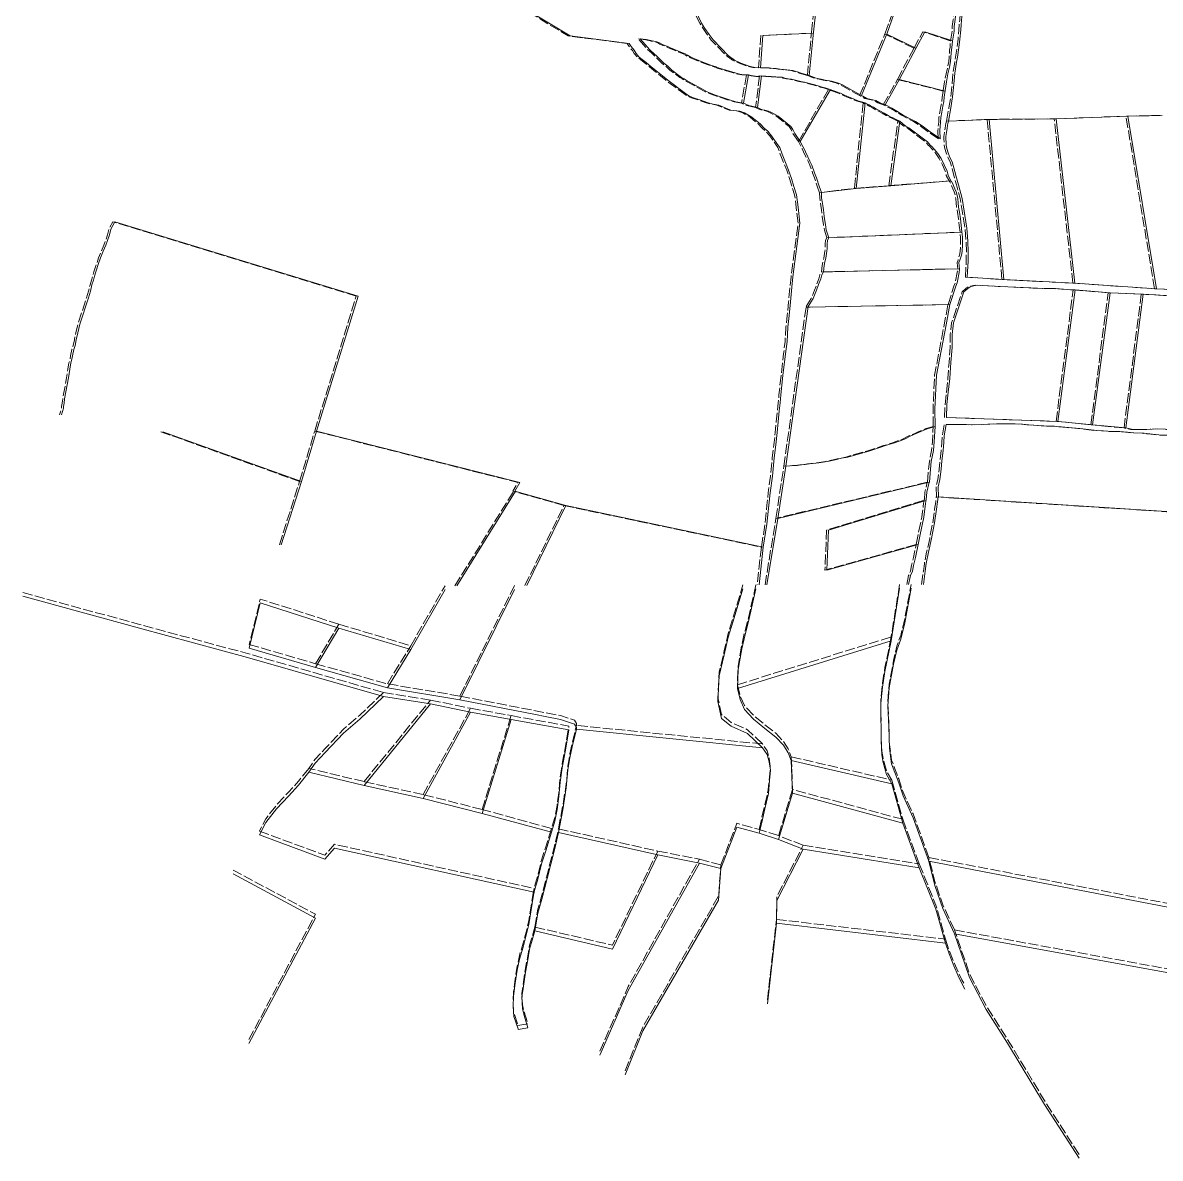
# Model space of a CAD drawing. Header units: millimetres. Extents: x 611548 to 616630, y 1316670 to 1320037.
# Drawn here: x 611548 to 612909, y 1316829 to 1318187 of the extents above; entities that cross this region are included whole.
import ezdxf

# ---------------------------------------------------------------- set-up
doc = ezdxf.new("R2010")
doc.units = ezdxf.units.MM
doc.linetypes.add('ACAD_ISO02W100', pattern=[15, 12, -3])
for name, color, linetype in [('2', 7, 'Continuous'), ('3', 7, 'Continuous'), ('FONDO_MANAGUA', 8, 'ACAD_ISO02W100')]:
    doc.layers.add(name, color=color, linetype=linetype)
doc.layers.add('PARCELAS', color=7, linetype='Continuous', lineweight=0)

msp = doc.modelspace()

# ---------------------------------------------------------------- linework, layer by layer
at = {"layer": '2', "color": 1, "lineweight": 0}
for p, q in [((612494.10713, 1318176.34976), (612498.39113, 1318216.36476)), ((612582.34613, 1318174.93676), (612593.08413, 1318205.52876)), ((612489.15813, 1318124.13676), (612494.10713, 1318176.34976)), ((612551.61913, 1318100.25476), (612582.34613, 1318174.93676)), ((612616.64613, 1318157.13576), (612581.93713, 1318173.94176)), ((612596.94413, 1318119.74076), (612616.45713, 1318156.78776)), ((612416.27913, 1318125.06076), (612410.39613, 1318091.24576)), ((612431.89813, 1318123.88876), (612427.27913, 1318086.00276)), ((612580.02513, 1318089.06376), (612596.94413, 1318119.74076)), ((612651.64813, 1318105.76876), (612596.80213, 1318119.48276)), ((612514.39513, 1318107.67876), (612478.40713, 1318045.21976)), ((612555.93113, 1318091.49576), (612545.39113, 1317989.27676)), ((612655.56413, 1318069.70776), (612704.22313, 1318071.77676)), ((612704.22313, 1318071.77676), (612784.49013, 1318072.42576)), ((612722.03213, 1317880.11176), (612704.22313, 1318071.77676)), ((612784.49013, 1318072.42576), (612870.98313, 1318075.67576)), ((612806.98513, 1317875.89076), (612784.49013, 1318072.42576)), ((612904.50813, 1317869.23276), (612870.47113, 1318075.65676)), ((612871.11013, 1318075.67476), (612911.36813, 1318076.49376)), ((612658.81313, 1317998.16076), (612586.54113, 1317992.50976)), ((612671.82013, 1317936.84576), (612512.42713, 1317930.20476)), ((612669.04813, 1317893.05876), (612506.15313, 1317889.26976)), ((612678.23413, 1317883.22176), (612722.03213, 1317880.11176)), ((612722.15813, 1317880.11176), (612806.98513, 1317875.89076)), ((612786.76413, 1317710.51676), (612807.22913, 1317867.87976)), ((612806.98513, 1317875.89076), (612904.50813, 1317869.23276)), ((612807.22913, 1317867.87976), (612849.26013, 1317864.37176)), ((612904.50813, 1317869.23276), (612947.04813, 1317866.99476)), ((611899.57713, 1317698.94176), (611949.37713, 1317860.37776)), ((612828.25413, 1317706.38276), (612849.26013, 1317864.37176)), ((612868.09713, 1317702.58876), (612888.75313, 1317862.77476)), ((612461.03113, 1317656.75976), (612487.68813, 1317848.10276)), ((612657.48213, 1317850.21676), (612487.55113, 1317847.12176)), ((612787.60513, 1317710.48776), (612653.25113, 1317715.17776)), ((612828.61913, 1317706.34576), (612787.47813, 1317710.48876)), ((612868.09713, 1317702.58876), (612828.61913, 1317706.34576)), ((611715.50813, 1317698.15476), (611881.45313, 1317638.55676)), ((611881.45313, 1317638.55676), (611899.57713, 1317698.94176)), ((612451.43613, 1317594.47976), (612461.03113, 1317656.75976)), ((611857.31913, 1317562.72976), (611881.45313, 1317638.55676)), ((612632.68613, 1317637.68176), (612451.43613, 1317594.47976)), ((612067.43513, 1317513.71876), (612137.55813, 1317626.86676)), ((612151.12713, 1317513.96176), (612197.89913, 1317609.77076)), ((612197.89913, 1317609.77076), (612434.12213, 1317560.04976)), ((612643.35513, 1317620.07876), (612929.32213, 1317601.76676)), ((612438.51213, 1317514.79576), (612451.43613, 1317594.47976)), ((612434.12213, 1317560.04976), (612428.99113, 1317514.76776))]:
    msp.add_line(p, q, dxfattribs=at)
for points in [[(611911.37213, 1318347.09376), (612202.86013, 1318171.72776), (612273.58513, 1318162.57276)], [(612660.40913, 1318165.42176), (612662.46813, 1318177.23376), (612662.48213, 1318183.07876), (612663.77113, 1318191.20776), (612664.55313, 1318199.71976), (612664.82613, 1318207.85176), (612664.58913, 1318214.84176), (612664.47613, 1318220.94176), (612664.36113, 1318226.02476)], [(612430.64813, 1318133.33676), (612423.92013, 1318133.86576), (612417.32113, 1318135.53776), (612407.42613, 1318138.99976), (612399.68913, 1318142.58076), (612392.08413, 1318148.06876), (612374.09913, 1318166.80376), (612369.29013, 1318173.42576), (612364.35613, 1318180.68476), (612360.30713, 1318186.79676), (612356.89513, 1318193.66876), (612354.62313, 1318199.01276), (612352.85713, 1318204.22876), (612350.96713, 1318210.33376)], [(612655.59413, 1318069.82776), (612658.53513, 1318085.71776), (612660.71013, 1318098.81176), (612662.25213, 1318113.94176), (612663.28513, 1318127.29176), (612665.46013, 1318140.13076), (612666.61013, 1318146.23276), (612668.27513, 1318157.67376), (612669.43113, 1318167.84476), (612670.46113, 1318179.16076), (612670.84913, 1318185.00976), (612671.49113, 1318190.60376), (612672.13513, 1318198.35876)], [(612416.27913, 1318125.06076), (612410.69113, 1318125.07076), (612406.12113, 1318125.96876), (612400.53513, 1318127.50476), (612393.80713, 1318129.42476), (612385.55513, 1318131.72776), (612381.23913, 1318133.13476), (612377.55813, 1318134.66676), (612373.87713, 1318135.94476), (612370.32213, 1318137.09576), (612364.99113, 1318139.26676), (612362.83313, 1318139.77976), (612359.78713, 1318141.05676), (612354.20213, 1318143.48276), (612350.14013, 1318145.01576), (612347.47513, 1318146.41976), (612343.28713, 1318148.71576), (612340.62213, 1318150.11876), (612337.44913, 1318151.39676), (612323.10613, 1318157.52576), (612318.91713, 1318159.31376), (612316.37913, 1318160.20776), (612312.69813, 1318161.74076), (612310.03313, 1318163.27176), (612306.85913, 1318164.42176), (612299.36913, 1318166.34176), (612293.90913, 1318167.24176), (612286.92613, 1318168.14476)], [(612493.95713, 1318174.92776), (612433.40613, 1318172.21376), (612430.64813, 1318133.33676)], [(612616.45713, 1318156.78776), (612627.29713, 1318176.70576), (612660.44813, 1318165.64476)], [(612651.76213, 1318106.48576), (612653.31013, 1318116.64676), (612655.11113, 1318126.42576), (612657.03413, 1318134.17176), (612658.32013, 1318141.15676), (612658.71313, 1318146.23876), (612659.10613, 1318151.32076), (612659.36913, 1318155.13176), (612659.88313, 1318157.79876), (612660.40913, 1318165.42176)], [(612489.15813, 1318124.13676), (612479.38913, 1318127.21576), (612475.20213, 1318128.62676), (612469.49313, 1318130.42276), (612458.70313, 1318131.34576), (612454.13413, 1318131.99476), (612449.69113, 1318132.51676), (612445.75613, 1318132.78276), (612441.18613, 1318133.30476), (612438.26613, 1318133.31376), (612430.64813, 1318133.33676)], [(612431.89813, 1318123.88876), (612428.97613, 1318123.25776), (612427.32513, 1318123.26076), (612424.65913, 1318123.39276), (612421.86513, 1318123.77876), (612419.70713, 1318124.29176), (612416.27913, 1318125.06076)], [(612514.29713, 1318107.71976), (612508.33013, 1318109.51076), (612504.64913, 1318110.53376), (612500.84113, 1318111.68576), (612495.76313, 1318113.34776), (612491.06513, 1318114.24576), (612483.57513, 1318116.42076), (612479.13213, 1318117.31876), (612474.43413, 1318118.47176), (612471.26013, 1318119.24076), (612467.83213, 1318119.88276), (612464.02313, 1318120.52476), (612459.83313, 1318121.16876), (612456.78713, 1318122.19076), (612452.72313, 1318122.32576), (612449.04113, 1318122.58676), (612445.86613, 1318122.84676), (612443.45313, 1318122.97776), (612439.39013, 1318123.23976), (612437.23113, 1318123.37076), (612435.45313, 1318123.37376), (612431.89813, 1318123.88876)], [(612553.09113, 1318099.41576), (612547.25913, 1318102.73776), (612528.23913, 1318113.59676), (612523.03813, 1318115.64576), (612515.55213, 1318117.44776), (612508.06413, 1318118.86876), (612503.36813, 1318119.89976), (612499.18113, 1318120.92876), (612496.13613, 1318121.70076), (612493.47213, 1318122.72576), (612489.15813, 1318124.13676)], [(612556.05813, 1318091.62276), (612547.42513, 1318094.05376), (612542.98313, 1318095.84276), (612537.90613, 1318098.01276), (612534.09813, 1318099.67276), (612530.41713, 1318101.33276), (612526.48313, 1318102.99276), (612523.81713, 1318104.14176), (612520.89813, 1318105.16476), (612519.62813, 1318105.54776), (612517.34313, 1318106.44276), (612514.29713, 1318107.71976)], [(612580.99913, 1318088.65676), (612573.64213, 1318091.72876), (612568.82413, 1318094.41176), (612563.36713, 1318095.57176), (612558.03713, 1318096.98676), (612553.09113, 1318099.41576)], [(612645.70813, 1318048.74476), (612645.30013, 1318058.34376), (612646.34013, 1318068.50576), (612646.60713, 1318074.09676), (612647.76513, 1318080.57376), (612648.92413, 1318087.68676), (612650.08013, 1318093.27476), (612650.47313, 1318098.35676), (612651.76213, 1318106.48576)], [(612597.43113, 1318069.54976), (612593.24213, 1318071.59176), (612590.19713, 1318073.37776), (612587.27813, 1318074.65476), (612583.59713, 1318076.56876), (612578.77513, 1318079.24776), (612574.46013, 1318081.54376), (612569.63713, 1318083.96876), (612565.95713, 1318086.26476), (612564.05313, 1318087.41176), (612562.40313, 1318088.17776), (612560.62713, 1318089.19876), (612559.61113, 1318089.58176), (612555.93113, 1318091.49576)], [(612646.16513, 1318048.42876), (612633.61613, 1318057.10776), (612624.11013, 1318064.25376), (612616.12313, 1318069.10676), (612610.67013, 1318072.17276), (612601.66713, 1318077.02976), (612594.06013, 1318081.50076), (612587.84713, 1318085.33176), (612580.99913, 1318088.65676)], [(612671.81213, 1317936.91476), (612670.80613, 1317945.05476), (612670.18113, 1317952.68576), (612668.79413, 1317960.95376), (612667.78513, 1317966.80576), (612667.28413, 1317972.01976), (612666.78113, 1317976.59876), (612666.15213, 1317980.79576), (612664.76013, 1317985.12176), (612663.24013, 1317988.55776), (612662.10113, 1317991.35776), (612661.21513, 1317993.39376), (612659.56813, 1317996.95676), (612659.44113, 1317996.95776), (612655.38713, 1318004.72176), (612654.25013, 1318009.93676), (612650.70413, 1318017.44576), (612646.90313, 1318024.95576), (612642.97413, 1318030.93876), (612638.66313, 1318036.28776), (612635.61913, 1318039.47176), (612633.84313, 1318041.12776), (612630.67313, 1318044.94876), (612608.47013, 1318061.77376), (612604.78913, 1318063.81476), (612601.49013, 1318066.10976), (612600.22213, 1318067.12876), (612597.43113, 1318069.54976)], [(612678.22213, 1317882.98676), (612679.26313, 1317902.69576), (612679.40313, 1317913.50376), (612679.03713, 1317926.09376), (612677.66013, 1317941.73676), (612671.98913, 1317977.22476), (612667.56413, 1317993.50976), (612665.28913, 1318001.90676), (612663.26613, 1318009.53976), (612660.10613, 1318020.86276), (612657.82513, 1318025.31776), (612655.16613, 1318031.80776), (612653.64913, 1318037.15076), (612652.89213, 1318040.96676), (612652.76913, 1318044.27376), (612652.64713, 1318048.59676), (612652.65113, 1318051.39476), (612653.16413, 1318056.09876), (612654.18713, 1318061.43776), (612654.57213, 1318064.61576), (612654.82913, 1318066.77776), (612655.59413, 1318069.82776)], [(612586.54113, 1317992.50976), (612545.39113, 1317989.27676), (612545.21113, 1317989.24776), (612503.60413, 1317984.13676)], [(611949.37713, 1317860.37776), (611658.03613, 1317949.27476), (611658.03613, 1317949.27476), (611653.19913, 1317940.38176), (611651.66713, 1317933.64476), (611649.50013, 1317926.90876), (611647.46113, 1317921.19076), (611644.27713, 1317914.20176), (611641.09213, 1317906.06976), (611638.67113, 1317899.33376), (611635.35713, 1317889.42176), (611633.82713, 1317884.21076), (611632.55113, 1317879.50776), (611630.76613, 1317873.78876), (611628.85213, 1317866.16276), (611626.55613, 1317858.28276), (611616.10313, 1317826.63776), (611614.95413, 1317821.55376), (611613.93213, 1317816.59576), (611612.01713, 1317808.20676), (611610.48413, 1317801.34276), (611609.08113, 1317796.51276), (611607.42113, 1317788.88676), (611606.78113, 1317785.07276), (611605.50613, 1317780.36976), (611604.35313, 1317772.86976), (611602.56313, 1317762.57276), (611598.08713, 1317737.27476), (611597.44613, 1317732.44376), (611596.67913, 1317728.37676), (611596.54913, 1317726.34176), (611594.38113, 1317718.46176)], [(612434.12213, 1317560.04976), (612438.47413, 1317587.50876), (612440.78813, 1317610.39376), (612442.33013, 1317625.14176), (612445.02213, 1317645.10076), (612447.20713, 1317666.71476), (612449.00413, 1317682.35276), (612450.80113, 1317697.35476), (612451.95913, 1317709.94176), (612453.24513, 1317722.90976), (612454.27313, 1317732.69876), (612455.17413, 1317742.36176), (612457.61513, 1317765.24676), (612460.69513, 1317791.30876), (612462.49213, 1317806.05676), (612463.40213, 1317823.34876), (612465.07013, 1317837.07976), (612466.61413, 1317853.35376), (612468.28713, 1317871.02576), (612469.57213, 1317883.35876), (612478.03313, 1317947.68776)], [(612669.09113, 1317892.66776), (612668.21213, 1317900.68076), (612669.48513, 1317903.22176), (612671.14313, 1317909.32176), (612671.91113, 1317913.77176), (612672.42913, 1317921.90876), (612672.43313, 1317925.46976), (612672.31213, 1317930.42876), (612672.06313, 1317934.62576), (612671.81213, 1317936.91476)], [(612657.48213, 1317850.21676), (612664.36613, 1317872.07576), (612666.02313, 1317876.39676), (612667.17313, 1317882.11676), (612667.55713, 1317884.78676), (612668.32413, 1317888.72676), (612669.09113, 1317892.66776)], [(612653.25113, 1317715.17776), (612653.90513, 1317730.56376), (612655.44713, 1317745.31176), (612657.24513, 1317761.71176), (612658.66613, 1317781.03776), (612660.08513, 1317798.96576), (612660.10413, 1317814.35176), (612661.77213, 1317828.20976), (612674.26413, 1317865.31876), (612678.84113, 1317869.63376), (612682.52613, 1317872.04376), (612689.89413, 1317873.42876), (612717.57713, 1317871.98076), (612736.24413, 1317871.05776), (612754.27613, 1317870.13576), (612770.40313, 1317869.59776), (612783.73713, 1317869.31976), (612793.26113, 1317868.53976), (612807.22913, 1317867.87976)], [(612849.26013, 1317864.37176), (612888.75313, 1317862.77476), (612888.75313, 1317862.77476), (612970.15013, 1317857.79776)], [(612639.88013, 1317704.35376), (612639.54813, 1317724.99376), (612641.37613, 1317765.93676), (612652.88013, 1317825.93676), (612657.48213, 1317850.21676)], [(612639.88013, 1317704.35376), (612630.24813, 1317701.48576), (612622.49813, 1317698.32076), (612617.03413, 1317695.78676), (612610.68113, 1317693.25476), (612602.29413, 1317688.94676), (612590.98613, 1317684.64276), (612580.18813, 1317681.48276), (612574.59813, 1317679.58576), (612561.51213, 1317675.41276), (612535.34213, 1317667.82976), (612527.84813, 1317666.31676), (612521.62313, 1317664.92876), (612516.41513, 1317663.79376), (612510.82613, 1317662.65976), (612500.53713, 1317660.77076), (612489.48713, 1317659.51876), (612484.40713, 1317659.01876), (612479.96113, 1317658.39076), (612474.62713, 1317657.63776), (612471.45213, 1317657.51576), (612461.03113, 1317656.75976)], [(612632.83613, 1317637.77276), (612634.12513, 1317653.28476), (612635.15313, 1317662.31076), (612637.83613, 1317675.78576), (612638.73813, 1317686.21076), (612639.38813, 1317698.41776), (612639.88013, 1317704.35376)], [(612643.60913, 1317620.07776), (612643.24313, 1317632.28676), (612645.28613, 1317641.05676), (612646.95213, 1317653.26176), (612647.72613, 1317663.43276), (612649.39213, 1317675.76476), (612650.16713, 1317685.68176), (612650.55713, 1317693.18376), (612652.86013, 1317706.78576), (612664.16213, 1317706.63876), (612669.24213, 1317706.62976), (612677.36913, 1317706.61576), (612686.38513, 1317706.21776), (612705.05513, 1317707.20176), (612717.24713, 1317707.68876), (612735.40713, 1317707.65676), (612744.29613, 1317707.13176), (612751.91413, 1317706.48276), (612768.80313, 1317705.18076), (612782.51813, 1317704.64776), (612799.53313, 1317703.21876), (612812.73913, 1317701.79676), (612823.27813, 1317700.88776), (612833.05513, 1317699.59876), (612841.18213, 1317699.07576), (612851.46813, 1317698.42176), (612860.86513, 1317698.27776), (612869.88113, 1317697.62576), (612876.99113, 1317696.84976), (612889.81713, 1317696.19176), (612899.97513, 1317695.28276), (612910.89513, 1317694.11876)], [(611899.57713, 1317698.94176), (612142.76713, 1317637.37376), (612136.78513, 1317627.08476), (612136.78513, 1317627.08476), (612197.89913, 1317609.77076)], [(613277.37513, 1317674.64676), (613255.71113, 1317613.52076), (613106.37913, 1317623.95976), (613117.62913, 1317684.46876), (613037.37813, 1317691.85976), (613037.37813, 1317691.85976), (612993.44313, 1317695.24376), (612993.57013, 1317695.24376), (612951.28713, 1317699.89676), (612951.41313, 1317699.76976), (612906.20613, 1317701.37576), (612899.34713, 1317701.00676), (612893.12413, 1317700.76276), (612883.72713, 1317700.65276), (612880.29813, 1317700.78576), (612876.23413, 1317700.92076), (612867.85513, 1317702.58876)], [(612629.12813, 1317617.05176), (612629.64713, 1317625.82576), (612632.70913, 1317637.77276)], [(612619.25513, 1317563.13376), (612510.15713, 1317532.57376), (612512.24813, 1317580.51076), (612628.72813, 1317615.95476)], [(612619.53713, 1317563.27976), (612621.71013, 1317575.10176), (612626.18113, 1317595.94876), (612626.95113, 1317602.68676), (612627.84813, 1317608.66176), (612628.23313, 1317612.22176), (612628.87413, 1317617.05276)], [(612625.82813, 1317515.33876), (612628.00613, 1317531.34676), (612629.16013, 1317540.24676), (612631.84413, 1317554.10176), (612635.54713, 1317570.49976), (612639.12613, 1317588.93176), (612641.43213, 1317605.58576), (612642.71313, 1317614.10276), (612643.35513, 1317620.07876)], [(612608.04813, 1317515.28776), (612610.34713, 1317525.91076), (612612.51213, 1317531.12076), (612613.66413, 1317538.23976), (612616.21613, 1317547.51776), (612619.28313, 1317563.27976)]]:
    msp.add_lwpolyline(points, dxfattribs=at)
at = {"layer": '3', "color": 1, "lineweight": 0}
msp.add_line((612586.54113, 1317992.50976), (612597.43113, 1318069.54976), dxfattribs=at)
for points in [[(612410.39613, 1318091.24576), (612401.44813, 1318092.88776), (612393.71113, 1318095.32876), (612377.09613, 1318100.85076), (612372.91013, 1318102.26276), (612366.82413, 1318104.95276), (612361.37413, 1318108.02176), (612343.12213, 1318117.99776), (612339.44613, 1318120.17176), (612336.40513, 1318122.08876), (612324.49713, 1318130.89976), (612319.81213, 1318135.36476), (612315.12513, 1318138.93976), (612310.94713, 1318143.02176), (612308.03713, 1318146.20976), (612302.46613, 1318151.44076), (612300.06013, 1318153.48276), (612298.28713, 1318155.14076), (612286.92613, 1318168.14476)], [(612478.03313, 1317947.68776), (612475.86013, 1317966.91076), (612473.87213, 1317981.66476), (612470.72613, 1317991.46376), (612467.70813, 1318001.26276), (612464.43513, 1318011.06276), (612460.52613, 1318020.35576), (612456.74613, 1318030.15776), (612453.72213, 1318038.17676), (612450.43613, 1318043.14576), (612444.11513, 1318052.31976), (612439.55913, 1318057.54676), (612435.25413, 1318061.37576), (612430.19013, 1318066.34976), (612420.56613, 1318074.64576), (612411.82113, 1318079.75976), (612406.11413, 1318081.81276), (612395.45313, 1318082.99176), (612389.11213, 1318085.42776), (612380.74313, 1318088.76076), (612374.01813, 1318090.18176), (612368.05513, 1318091.47276), (612359.55813, 1318094.67876), (612349.28513, 1318098.14576), (612345.10113, 1318100.06676), (612341.17313, 1318102.74876), (612319.76413, 1318118.58376), (612313.43113, 1318123.94376), (612307.47813, 1318128.79476), (612300.13213, 1318134.66676), (612293.79913, 1318139.90076), (612289.36713, 1318143.60176), (612285.31313, 1318146.79376), (612281.89713, 1318150.74576), (612279.75013, 1318154.43976), (612275.82713, 1318158.90176), (612273.58513, 1318162.57276)], [(612427.27913, 1318086.00276), (612416.66913, 1318088.26076), (612410.39613, 1318091.24576)], [(612478.40713, 1318045.21976), (612471.79813, 1318054.77076), (612469.65413, 1318059.60876), (612467.25213, 1318063.17676), (612452.05313, 1318075.55876), (612445.46213, 1318079.26676), (612442.29313, 1318080.80276), (612440.26413, 1318081.57276), (612436.07813, 1318082.98476), (612433.28613, 1318083.37476), (612430.24213, 1318084.27476), (612427.27913, 1318086.00276)], [(612503.60413, 1317984.13676), (612500.81613, 1317991.99976), (612497.67013, 1318001.79976), (612495.40313, 1318008.03676), (612492.25613, 1318017.07276), (612489.98413, 1318021.78476), (612487.46013, 1318027.13176), (612484.68413, 1318032.98876), (612483.04413, 1318036.42676), (612481.40213, 1318039.22976), (612478.40713, 1318045.21976)], [(612512.42713, 1317930.20476), (612509.55113, 1317939.46676), (612508.42713, 1317945.82676), (612506.93113, 1317955.49376), (612506.06613, 1317963.63276), (612505.44713, 1317968.97476), (612504.69813, 1317973.55376), (612503.94913, 1317978.00576), (612503.60413, 1317984.13676)], [(612506.15313, 1317889.26976), (612507.01613, 1317897.01376), (612507.79013, 1317901.33376), (612508.94513, 1317905.65276), (612510.11213, 1317914.16576), (612510.50213, 1317917.34276), (612510.51813, 1317922.68276), (612510.78513, 1317927.25876), (612512.42713, 1317930.20476)], [(612487.68813, 1317848.10276), (612493.69813, 1317857.64776), (612497.66213, 1317867.29676), (612500.34913, 1317874.40676), (612502.78013, 1317881.13676), (612504.06413, 1317885.96376), (612506.15313, 1317889.26976)]]:
    msp.add_lwpolyline(points, dxfattribs=at)
at = {"layer": 'FONDO_MANAGUA', "color": 1, "lineweight": 0}
for p, q in [((612491.81325, 1318176.34271), (612496.09725, 1318216.35771)), ((612580.05225, 1318174.92971), (612590.79025, 1318205.52171)), ((612486.86425, 1318124.12971), (612491.81325, 1318176.34271)), ((612549.32525, 1318100.24771), (612580.05225, 1318174.92971)), ((612614.35225, 1318157.12871), (612579.64325, 1318173.93471)), ((612594.65025, 1318119.73371), (612614.16325, 1318156.78071)), ((612413.98525, 1318125.05371), (612408.10225, 1318091.23871)), ((612429.60425, 1318123.88171), (612424.98525, 1318085.99571)), ((612577.73125, 1318089.05671), (612594.65025, 1318119.73371)), ((612649.35425, 1318105.76171), (612594.50825, 1318119.47571)), ((612512.10125, 1318107.67171), (612476.11325, 1318045.21271)), ((612553.63725, 1318091.48871), (612543.09725, 1317989.26971)), ((612653.27025, 1318069.70071), (612701.92925, 1318071.76971)), ((612701.92925, 1318071.76971), (612782.19625, 1318072.41871)), ((612719.73825, 1317880.10471), (612701.92925, 1318071.76971)), ((612782.19625, 1318072.41871), (612868.68925, 1318075.66871)), ((612804.69125, 1317875.88371), (612782.19625, 1318072.41871)), ((612902.21425, 1317869.22571), (612868.17725, 1318075.64971)), ((612868.81625, 1318075.66771), (612909.07425, 1318076.48671)), ((612584.24725, 1317992.50271), (612595.13725, 1318069.54271)), ((612656.51925, 1317998.15371), (612584.24725, 1317992.50271)), ((612669.52625, 1317936.83871), (612510.13325, 1317930.19771)), ((612666.75425, 1317893.05171), (612503.85925, 1317889.26271)), ((612675.94025, 1317883.21471), (612719.73825, 1317880.10471)), ((612719.86425, 1317880.10471), (612804.69125, 1317875.88371)), ((612784.47025, 1317710.50971), (612804.93525, 1317867.87271)), ((612804.69125, 1317875.88371), (612902.21425, 1317869.22571)), ((612804.93525, 1317867.87271), (612846.96625, 1317864.36471)), ((612902.21425, 1317869.22571), (612944.75425, 1317866.98771)), ((611897.28325, 1317698.93471), (611947.08325, 1317860.37071)), ((612825.96025, 1317706.37571), (612846.96625, 1317864.36471)), ((612865.80325, 1317702.58171), (612886.45925, 1317862.76771)), ((612458.73725, 1317656.75271), (612485.39425, 1317848.09571)), ((612655.18825, 1317850.20971), (612485.25725, 1317847.11471)), ((612826.32525, 1317706.33871), (612785.18425, 1317710.48171)), ((612865.80325, 1317702.58171), (612826.32525, 1317706.33871)), ((611713.21425, 1317698.14771), (611879.15925, 1317638.54971)), ((611879.15925, 1317638.54971), (611897.28325, 1317698.93471)), ((612449.14225, 1317594.47271), (612458.73725, 1317656.75271)), ((611855.02525, 1317562.72271), (611879.15925, 1317638.54971)), ((612630.39225, 1317637.67471), (612449.14225, 1317594.47271)), ((612065.14125, 1317513.71171), (612135.26425, 1317626.85971)), ((612148.83325, 1317513.95471), (612195.60525, 1317609.76371)), ((612195.60525, 1317609.76371), (612431.82825, 1317560.04271)), ((612641.06125, 1317620.07171), (612927.02825, 1317601.75971)), ((612436.21825, 1317514.78871), (612449.14225, 1317594.47271)), ((612431.82825, 1317560.04271), (612426.69725, 1317514.76071)), ((612012.22725, 1317442.06371), (612053.32125, 1317513.83771)), ((612136.43125, 1317514.07371), (612070.99425, 1317381.83871)), ((612597.28525, 1317515.38471), (612587.16125, 1317452.64871)), ((611898.45725, 1317420.42971), (611926.18025, 1317467.84271)), ((611926.18025, 1317467.84271), (612012.22725, 1317442.06371)), ((612403.15825, 1317395.34871), (612587.16125, 1317452.64871)), ((611819.03125, 1317443.69771), (611898.45725, 1317420.42971)), ((611984.24125, 1317396.42871), (612012.22725, 1317442.06371)), ((611898.45725, 1317420.42971), (611984.24125, 1317396.42871)), ((612070.99425, 1317381.83871), (611984.24125, 1317396.42871)), ((611956.41025, 1317279.42371), (612035.93925, 1317377.09771)), ((611979.71825, 1317385.98471), (612035.93925, 1317377.09771)), ((612035.93925, 1317377.09771), (612083.77825, 1317367.15471)), ((612027.10425, 1317263.90471), (612083.77825, 1317367.15471)), ((612083.77825, 1317367.15471), (612132.37225, 1317358.48571)), ((612097.79825, 1317246.09871), (612132.37225, 1317358.48571)), ((612433.00025, 1317324.56371), (612210.46925, 1317346.65071)), ((612467.64825, 1317309.21971), (612469.11525, 1317270.07871)), ((612467.64825, 1317309.21971), (612587.76725, 1317281.31371)), ((611956.41025, 1317279.42371), (611890.18825, 1317295.31871)), ((612027.10425, 1317263.90471), (611956.41025, 1317279.42371)), ((612469.11525, 1317270.07871), (612452.36125, 1317214.83571)), ((612600.96725, 1317234.34671), (612469.11525, 1317270.07871)), ((612587.76725, 1317281.31371), (612600.96725, 1317234.34671)), ((612097.79825, 1317246.09871), (612027.10425, 1317263.90471)), ((612180.58425, 1317223.47271), (612097.79825, 1317246.09871)), ((612600.96725, 1317234.34671), (612620.80725, 1317181.05571)), ((612188.97525, 1317223.00371), (612307.81825, 1317196.36171)), ((612452.36125, 1317214.83571), (612429.19225, 1317222.35371)), ((612481.90625, 1317203.28171), (612452.36125, 1317214.83571)), ((612481.90625, 1317203.28171), (612620.80725, 1317181.05571)), ((612307.81825, 1317196.36171), (612357.68825, 1317186.68171)), ((612357.68825, 1317186.68171), (612383.39625, 1317179.93971)), ((612632.20825, 1317188.73571), (613033.45925, 1317111.56371)), ((612439.11325, 1317018.26971), (612449.81425, 1317114.66571)), ((612449.81425, 1317114.66571), (612652.27125, 1317090.95871)), ((612662.89225, 1317101.93971), (612997.71825, 1317040.97871))]:
    msp.add_line(p, q, dxfattribs=at)
at = {"layer": 'FONDO_MANAGUA', "color": 1, "lineweight": 0, "flags": 128}
for points in [[(611909.07825, 1318347.08671), (612200.56625, 1318171.72071), (612271.29125, 1318162.56571)], [(612658.11525, 1318165.41471), (612660.17425, 1318177.22671), (612660.18825, 1318183.07171), (612661.47725, 1318191.20071), (612662.25925, 1318199.71271), (612662.53225, 1318207.84471), (612662.29525, 1318214.83471), (612662.18225, 1318220.93471), (612662.06725, 1318226.01771)], [(612428.35425, 1318133.32971), (612421.62625, 1318133.85871), (612415.02725, 1318135.53071), (612405.13225, 1318138.99271), (612397.39525, 1318142.57371), (612389.79025, 1318148.06171), (612371.80525, 1318166.79671), (612366.99625, 1318173.41871), (612362.06225, 1318180.67771), (612358.01325, 1318186.78971), (612354.60125, 1318193.66171), (612352.32925, 1318199.00571), (612350.56325, 1318204.22171), (612348.67325, 1318210.32671)], [(612653.30025, 1318069.82071), (612656.24125, 1318085.71071), (612658.41625, 1318098.80471), (612659.95825, 1318113.93471), (612660.99125, 1318127.28471), (612663.16625, 1318140.12371), (612664.31625, 1318146.22571), (612665.98125, 1318157.66671), (612667.13725, 1318167.83771), (612668.16725, 1318179.15371), (612668.55525, 1318185.00271), (612669.19725, 1318190.59671), (612669.84125, 1318198.35171)], [(612413.98525, 1318125.05371), (612408.39725, 1318125.06371), (612403.82725, 1318125.96171), (612398.24125, 1318127.49771), (612391.51325, 1318129.41771), (612383.26125, 1318131.72071), (612378.94525, 1318133.12771), (612375.26425, 1318134.65971), (612371.58325, 1318135.93771), (612368.02825, 1318137.08871), (612362.69725, 1318139.25971), (612360.53925, 1318139.77271), (612357.49325, 1318141.04971), (612351.90825, 1318143.47571), (612347.84625, 1318145.00871), (612345.18125, 1318146.41271), (612340.99325, 1318148.70871), (612338.32825, 1318150.11171), (612335.15525, 1318151.38971), (612320.81225, 1318157.51871), (612316.62325, 1318159.30671), (612314.08525, 1318160.20071), (612310.40425, 1318161.73371), (612307.73925, 1318163.26471), (612304.56525, 1318164.41471), (612297.07525, 1318166.33471), (612291.61525, 1318167.23471), (612284.63225, 1318168.13771)], [(612408.10225, 1318091.23871), (612399.15425, 1318092.88071), (612391.41725, 1318095.32171), (612374.80225, 1318100.84371), (612370.61625, 1318102.25571), (612364.53025, 1318104.94571), (612359.08025, 1318108.01471), (612340.82825, 1318117.99071), (612337.15225, 1318120.16471), (612334.11125, 1318122.08171), (612322.20325, 1318130.89271), (612317.51825, 1318135.35771), (612312.83125, 1318138.93271), (612308.65325, 1318143.01471), (612305.74325, 1318146.20271), (612300.17225, 1318151.43371), (612297.76625, 1318153.47571), (612295.99325, 1318155.13371), (612284.63225, 1318168.13771)], [(612491.66325, 1318174.92071), (612431.11225, 1318172.20671), (612428.35425, 1318133.32971)], [(612614.16325, 1318156.78071), (612625.00325, 1318176.69871), (612658.15425, 1318165.63771)], [(612475.73925, 1317947.68071), (612473.56625, 1317966.90371), (612471.57825, 1317981.65771), (612468.43225, 1317991.45671), (612465.41425, 1318001.25571), (612462.14125, 1318011.05571), (612458.23225, 1318020.34871), (612454.45225, 1318030.15071), (612451.42825, 1318038.16971), (612448.14225, 1318043.13871), (612441.82125, 1318052.31271), (612437.26525, 1318057.53971), (612432.96025, 1318061.36871), (612427.89625, 1318066.34271), (612418.27225, 1318074.63871), (612409.52725, 1318079.75271), (612403.82025, 1318081.80571), (612393.15925, 1318082.98471), (612386.81825, 1318085.42071), (612378.44925, 1318088.75371), (612371.72425, 1318090.17471), (612365.76125, 1318091.46571), (612357.26425, 1318094.67171), (612346.99125, 1318098.13871), (612342.80725, 1318100.05971), (612338.87925, 1318102.74171), (612317.47025, 1318118.57671), (612311.13725, 1318123.93671), (612305.18425, 1318128.78771), (612297.83825, 1318134.65971), (612291.50525, 1318139.89371), (612287.07325, 1318143.59471), (612283.01925, 1318146.78671), (612279.60325, 1318150.73871), (612277.45625, 1318154.43271), (612273.53325, 1318158.89471), (612271.29125, 1318162.56571)], [(612649.46825, 1318106.47871), (612651.01625, 1318116.63971), (612652.81725, 1318126.41871), (612654.74025, 1318134.16471), (612656.02625, 1318141.14971), (612656.41925, 1318146.23171), (612656.81225, 1318151.31371), (612657.07525, 1318155.12471), (612657.58925, 1318157.79171), (612658.11525, 1318165.41471)], [(612486.86425, 1318124.12971), (612477.09525, 1318127.20871), (612472.90825, 1318128.61971), (612467.19925, 1318130.41571), (612456.40925, 1318131.33871), (612451.84025, 1318131.98771), (612447.39725, 1318132.50971), (612443.46225, 1318132.77571), (612438.89225, 1318133.29771), (612435.97225, 1318133.30671), (612428.35425, 1318133.32971)], [(612429.60425, 1318123.88171), (612426.68225, 1318123.25071), (612425.03125, 1318123.25371), (612422.36525, 1318123.38571), (612419.57125, 1318123.77171), (612417.41325, 1318124.28471), (612413.98525, 1318125.05371)], [(612512.00325, 1318107.71271), (612506.03625, 1318109.50371), (612502.35525, 1318110.52671), (612498.54725, 1318111.67871), (612493.46925, 1318113.34071), (612488.77125, 1318114.23871), (612481.28125, 1318116.41371), (612476.83825, 1318117.31171), (612472.14025, 1318118.46471), (612468.96625, 1318119.23371), (612465.53825, 1318119.87571), (612461.72925, 1318120.51771), (612457.53925, 1318121.16171), (612454.49325, 1318122.18371), (612450.42925, 1318122.31871), (612446.74725, 1318122.57971), (612443.57225, 1318122.83971), (612441.15925, 1318122.97071), (612437.09625, 1318123.23271), (612434.93725, 1318123.36371), (612433.15925, 1318123.36671), (612429.60425, 1318123.88171)], [(612550.79725, 1318099.40871), (612544.96525, 1318102.73071), (612525.94525, 1318113.58971), (612520.74425, 1318115.63871), (612513.25825, 1318117.44071), (612505.77025, 1318118.86171), (612501.07425, 1318119.89271), (612496.88725, 1318120.92171), (612493.84225, 1318121.69371), (612491.17825, 1318122.71871), (612486.86425, 1318124.12971)], [(612553.76425, 1318091.61571), (612545.13125, 1318094.04671), (612540.68925, 1318095.83571), (612535.61225, 1318098.00571), (612531.80425, 1318099.66571), (612528.12325, 1318101.32571), (612524.18925, 1318102.98571), (612521.52325, 1318104.13471), (612518.60425, 1318105.15771), (612517.33425, 1318105.54071), (612515.04925, 1318106.43571), (612512.00325, 1318107.71271)], [(612578.70525, 1318088.64971), (612571.34825, 1318091.72171), (612566.53025, 1318094.40471), (612561.07325, 1318095.56471), (612555.74325, 1318096.97971), (612550.79725, 1318099.40871)], [(612643.41425, 1318048.73771), (612643.00625, 1318058.33671), (612644.04625, 1318068.49871), (612644.31325, 1318074.08971), (612645.47125, 1318080.56671), (612646.63025, 1318087.67971), (612647.78625, 1318093.26771), (612648.17925, 1318098.34971), (612649.46825, 1318106.47871)], [(612424.98525, 1318085.99571), (612414.37525, 1318088.25371), (612408.10225, 1318091.23871)], [(612476.11325, 1318045.21271), (612469.50425, 1318054.76371), (612467.36025, 1318059.60171), (612464.95825, 1318063.16971), (612449.75925, 1318075.55171), (612443.16825, 1318079.25971), (612439.99925, 1318080.79571), (612437.97025, 1318081.56571), (612433.78425, 1318082.97771), (612430.99225, 1318083.36771), (612427.94825, 1318084.26771), (612424.98525, 1318085.99571)], [(612595.13725, 1318069.54271), (612590.94825, 1318071.58471), (612587.90325, 1318073.37071), (612584.98425, 1318074.64771), (612581.30325, 1318076.56171), (612576.48125, 1318079.24071), (612572.16625, 1318081.53671), (612567.34325, 1318083.96171), (612563.66325, 1318086.25771), (612561.75925, 1318087.40471), (612560.10925, 1318088.17071), (612558.33325, 1318089.19171), (612557.31725, 1318089.57471), (612553.63725, 1318091.48871)], [(612643.87125, 1318048.42171), (612631.32225, 1318057.10071), (612621.81625, 1318064.24671), (612613.82925, 1318069.09971), (612608.37625, 1318072.16571), (612599.37325, 1318077.02271), (612591.76625, 1318081.49371), (612585.55325, 1318085.32471), (612578.70525, 1318088.64971)], [(612669.51825, 1317936.90771), (612668.51225, 1317945.04771), (612667.88725, 1317952.67871), (612666.50025, 1317960.94671), (612665.49125, 1317966.79871), (612664.99025, 1317972.01271), (612664.48725, 1317976.59171), (612663.85825, 1317980.78871), (612662.46625, 1317985.11471), (612660.94625, 1317988.55071), (612659.80725, 1317991.35071), (612658.92125, 1317993.38671), (612657.27425, 1317996.94971), (612657.14725, 1317996.95071), (612653.09325, 1318004.71471), (612651.95625, 1318009.92971), (612648.41025, 1318017.43871), (612644.60925, 1318024.94871), (612640.68025, 1318030.93171), (612636.36925, 1318036.28071), (612633.32525, 1318039.46471), (612631.54925, 1318041.12071), (612628.37925, 1318044.94171), (612606.17625, 1318061.76671), (612602.49525, 1318063.80771), (612599.19625, 1318066.10271), (612597.92825, 1318067.12171), (612595.13725, 1318069.54271)], [(612675.92825, 1317882.97971), (612676.96925, 1317902.68871), (612677.10925, 1317913.49671), (612676.74325, 1317926.08671), (612675.36625, 1317941.72971), (612669.69525, 1317977.21771), (612665.27025, 1317993.50271), (612662.99525, 1318001.89971), (612660.97225, 1318009.53271), (612657.81225, 1318020.85571), (612655.53125, 1318025.31071), (612652.87225, 1318031.80071), (612651.35525, 1318037.14371), (612650.59825, 1318040.95971), (612650.47525, 1318044.26671), (612650.35325, 1318048.58971), (612650.35725, 1318051.38771), (612650.87025, 1318056.09171), (612651.89325, 1318061.43071), (612652.27825, 1318064.60871), (612652.53525, 1318066.77071), (612653.30025, 1318069.82071)], [(612501.31025, 1317984.12971), (612498.52225, 1317991.99271), (612495.37625, 1318001.79271), (612493.10925, 1318008.02971), (612489.96225, 1318017.06571), (612487.69025, 1318021.77771), (612485.16625, 1318027.12471), (612482.39025, 1318032.98171), (612480.75025, 1318036.41971), (612479.10825, 1318039.22271), (612476.11325, 1318045.21271)], [(612584.24725, 1317992.50271), (612543.09725, 1317989.26971), (612542.91725, 1317989.24071), (612501.31025, 1317984.12971)], [(612510.13325, 1317930.19771), (612507.25725, 1317939.45971), (612506.13325, 1317945.81971), (612504.63725, 1317955.48671), (612503.77225, 1317963.62571), (612503.15325, 1317968.96771), (612502.40425, 1317973.54671), (612501.65525, 1317977.99871), (612501.31025, 1317984.12971)], [(611947.08325, 1317860.37071), (611655.74225, 1317949.26771), (611655.74225, 1317949.26771), (611650.90525, 1317940.37471), (611649.37325, 1317933.63771), (611647.20625, 1317926.90171), (611645.16725, 1317921.18371), (611641.98325, 1317914.19471), (611638.79825, 1317906.06271), (611636.37725, 1317899.32671), (611633.06325, 1317889.41471), (611631.53325, 1317884.20371), (611630.25725, 1317879.50071), (611628.47225, 1317873.78171), (611626.55825, 1317866.15571), (611624.26225, 1317858.27571), (611613.80925, 1317826.63071), (611612.66025, 1317821.54671), (611611.63825, 1317816.58871), (611609.72325, 1317808.19971), (611608.19025, 1317801.33571), (611606.78725, 1317796.50571), (611605.12725, 1317788.87971), (611604.48725, 1317785.06571), (611603.21225, 1317780.36271), (611602.05925, 1317772.86271), (611600.26925, 1317762.56571), (611595.79325, 1317737.26771), (611595.15225, 1317732.43671), (611594.38525, 1317728.36971), (611594.25525, 1317726.33471), (611592.08725, 1317718.45471)], [(612431.82825, 1317560.04271), (612436.18025, 1317587.50171), (612438.49425, 1317610.38671), (612440.03625, 1317625.13471), (612442.72825, 1317645.09371), (612444.91325, 1317666.70771), (612446.71025, 1317682.34571), (612448.50725, 1317697.34771), (612449.66525, 1317709.93471), (612450.95125, 1317722.90271), (612451.97925, 1317732.69171), (612452.88025, 1317742.35471), (612455.32125, 1317765.23971), (612458.40125, 1317791.30171), (612460.19825, 1317806.04971), (612461.10825, 1317823.34171), (612462.77625, 1317837.07271), (612464.32025, 1317853.34671), (612465.99325, 1317871.01871), (612467.27825, 1317883.35171), (612475.73925, 1317947.68071)], [(612666.79725, 1317892.66071), (612665.91825, 1317900.67371), (612667.19125, 1317903.21471), (612668.84925, 1317909.31471), (612669.61725, 1317913.76471), (612670.13525, 1317921.90171), (612670.13925, 1317925.46271), (612670.01825, 1317930.42171), (612669.76925, 1317934.61871), (612669.51825, 1317936.90771)], [(612503.85925, 1317889.26271), (612504.72225, 1317897.00671), (612505.49625, 1317901.32671), (612506.65125, 1317905.64571), (612507.81825, 1317914.15871), (612508.20825, 1317917.33571), (612508.22425, 1317922.67571), (612508.49125, 1317927.25171), (612510.13325, 1317930.19771)], [(612485.39425, 1317848.09571), (612491.40425, 1317857.64071), (612495.36825, 1317867.28971), (612498.05525, 1317874.39971), (612500.48625, 1317881.12971), (612501.77025, 1317885.95671), (612503.85925, 1317889.26271)], [(612655.18825, 1317850.20971), (612662.07225, 1317872.06871), (612663.72925, 1317876.38971), (612664.87925, 1317882.10971), (612665.26325, 1317884.77971), (612666.03025, 1317888.71971), (612666.79725, 1317892.66071)], [(612650.95725, 1317715.17071), (612651.61125, 1317730.55671), (612653.15325, 1317745.30471), (612654.95125, 1317761.70471), (612656.37225, 1317781.03071), (612657.79125, 1317798.95871), (612657.81025, 1317814.34471), (612659.47825, 1317828.20271), (612671.97025, 1317865.31171), (612676.54725, 1317869.62671), (612680.23225, 1317872.03671), (612687.60025, 1317873.42171), (612715.28325, 1317871.97371), (612733.95025, 1317871.05071), (612751.98225, 1317870.12871), (612768.10925, 1317869.59071), (612781.44325, 1317869.31271), (612790.96725, 1317868.53271), (612804.93525, 1317867.87271)], [(612846.96625, 1317864.36471), (612886.45925, 1317862.76771), (612886.45925, 1317862.76771), (612967.85625, 1317857.79071), (612968.23725, 1317857.79071), (613009.88825, 1317855.42771), (613009.88825, 1317855.17271), (613045.44225, 1317852.05771), (613045.56925, 1317852.05771), (613057.12525, 1317851.90971), (613057.63325, 1317851.90871), (613062.58625, 1317852.02671), (613070.84025, 1317851.24971), (613083.53825, 1317850.71871), (613094.96625, 1317849.29871), (613104.99725, 1317847.62771), (613119.09125, 1317846.20471), (613133.31225, 1317844.65271), (613147.40625, 1317842.46671), (613162.26225, 1317840.65971), (613173.94325, 1317838.47671), (613180.03725, 1317837.19471), (613187.65525, 1317835.65471), (613197.30325, 1317833.22171), (613207.33425, 1317831.67771), (613210.60125, 1317831.24371)], [(612637.58625, 1317704.34671), (612637.25425, 1317724.98671), (612639.08225, 1317765.92971), (612650.58625, 1317825.92971), (612655.18825, 1317850.20971)], [(612637.58625, 1317704.34671), (612627.95425, 1317701.47871), (612620.20425, 1317698.31371), (612614.74025, 1317695.77971), (612608.38725, 1317693.24771), (612600.00025, 1317688.93971), (612588.69225, 1317684.63571), (612577.89425, 1317681.47571), (612572.30425, 1317679.57871), (612559.21825, 1317675.40571), (612533.04825, 1317667.82271), (612525.55425, 1317666.30971), (612519.32925, 1317664.92171), (612514.12125, 1317663.78671), (612508.53225, 1317662.65271), (612498.24325, 1317660.76371), (612487.19325, 1317659.51171), (612482.11325, 1317659.01171), (612477.66725, 1317658.38371), (612472.33325, 1317657.63071), (612469.15825, 1317657.50871), (612458.73725, 1317656.75271)], [(612630.54225, 1317637.76571), (612631.83125, 1317653.27771), (612632.85925, 1317662.30371), (612635.54225, 1317675.77871), (612636.44425, 1317686.20371), (612637.09425, 1317698.41071), (612637.58625, 1317704.34671)], [(612641.31525, 1317620.07071), (612640.94925, 1317632.27971), (612642.99225, 1317641.04971), (612644.65825, 1317653.25471), (612645.43225, 1317663.42571), (612647.09825, 1317675.75771), (612647.87325, 1317685.67471), (612648.26325, 1317693.17671), (612650.56625, 1317706.77871), (612661.86825, 1317706.63171), (612666.94825, 1317706.62271), (612675.07525, 1317706.60871), (612684.09125, 1317706.21071), (612702.76125, 1317707.19471), (612714.95325, 1317707.68171), (612733.11325, 1317707.64971), (612742.00225, 1317707.12471), (612749.62025, 1317706.47571), (612766.50925, 1317705.17371), (612780.22425, 1317704.64071), (612797.23925, 1317703.21171), (612810.44525, 1317701.78971), (612820.98425, 1317700.88071), (612830.76125, 1317699.59171), (612838.88825, 1317699.06871), (612849.17425, 1317698.41471), (612858.57125, 1317698.27071), (612867.58725, 1317697.61871), (612874.69725, 1317696.84271), (612887.52325, 1317696.18471), (612897.68125, 1317695.27571), (612908.60125, 1317694.11171), (612918.12625, 1317693.84071), (612928.79225, 1317692.67771), (612938.56925, 1317691.64271), (612945.93425, 1317690.86671), (612953.67925, 1317690.08971), (612958.75825, 1317689.57171), (612962.31425, 1317689.43871)], [(612785.31125, 1317710.48071), (612650.95725, 1317715.17071)], [(611897.28325, 1317698.93471), (612140.47325, 1317637.36671), (612134.49125, 1317627.07771), (612134.49125, 1317627.07771), (612195.60525, 1317609.76371)], [(613275.08125, 1317674.63971), (613253.41725, 1317613.51371), (613104.08525, 1317623.95271), (613115.33525, 1317684.46171), (613035.08425, 1317691.85271), (613035.08425, 1317691.85271), (612991.14925, 1317695.23671), (612991.27625, 1317695.23671), (612948.99325, 1317699.88971), (612949.11925, 1317699.76271), (612903.91225, 1317701.36871), (612897.05325, 1317700.99971), (612890.83025, 1317700.75571), (612881.43325, 1317700.64571), (612878.00425, 1317700.77871), (612873.94025, 1317700.91371), (612865.56125, 1317702.58171)], [(612626.83425, 1317617.04471), (612627.35325, 1317625.81871), (612630.41525, 1317637.76571)], [(612616.96125, 1317563.12671), (612507.86325, 1317532.56671), (612509.95425, 1317580.50371), (612626.43425, 1317615.94771)], [(612617.24325, 1317563.27271), (612619.41625, 1317575.09471), (612623.88725, 1317595.94171), (612624.65725, 1317602.67971), (612625.55425, 1317608.65471), (612625.93925, 1317612.21471), (612626.58025, 1317617.04571)], [(612623.53425, 1317515.33171), (612625.71225, 1317531.33971), (612626.86625, 1317540.23971), (612629.55025, 1317554.09471), (612633.25325, 1317570.49271), (612636.83225, 1317588.92471), (612639.13825, 1317605.57871), (612640.41925, 1317614.09571), (612641.06125, 1317620.07171)], [(612605.75425, 1317515.28071), (612608.05325, 1317525.90371), (612610.21825, 1317531.11371), (612611.37025, 1317538.23271), (612613.92225, 1317547.51071), (612616.98925, 1317563.27271)], [(612433.00025, 1317324.56371), (612415.37625, 1317341.51371), (612395.50425, 1317350.31671), (612384.27325, 1317359.66971), (612379.85125, 1317379.73171), (612381.47425, 1317410.75371), (612387.44825, 1317435.94771), (612392.17325, 1317456.81571), (612398.17825, 1317475.90971), (612409.68525, 1317514.85071)], [(612425.19625, 1317514.89471), (612416.48225, 1317475.48771), (612412.23825, 1317460.21471), (612408.25725, 1317442.90971), (612405.53925, 1317427.38971), (612404.06325, 1317417.72271), (612403.15825, 1317395.34871)], [(612632.20825, 1317188.73571), (612623.44125, 1317213.35271), (612613.39025, 1317240.76071), (612601.31225, 1317266.88671), (612596.14925, 1317282.62371), (612587.64725, 1317305.20871), (612585.01125, 1317324.00771), (612584.37425, 1317349.67971), (612583.23225, 1317374.58771), (612584.64925, 1317396.20171), (612590.09925, 1317424.44471), (612593.82625, 1317441.49471), (612598.59125, 1317454.48171), (612603.32225, 1317474.07771), (612611.01325, 1317515.42371)], [(611547.95525, 1317505.90371), (611687.49425, 1317467.48271), (611817.05325, 1317432.75771), (611979.71825, 1317385.98471)], [(611926.18025, 1317467.84271), (611832.23125, 1317497.90671), (611819.03125, 1317443.69771)], [(612587.16125, 1317452.64871), (612579.71925, 1317416.00671), (612576.76425, 1317397.18171), (612574.82625, 1317378.10671), (612574.91325, 1317360.82071), (612575.23425, 1317347.34971), (612575.30725, 1317332.85971), (612575.90025, 1317316.08471), (612577.72525, 1317306.94171), (612581.35625, 1317292.46871), (612587.76725, 1317281.31371)], [(612403.15825, 1317395.34871), (612406.27425, 1317382.39871), (612411.67125, 1317370.47571), (612422.40625, 1317358.83271), (612435.93425, 1317347.71071), (612449.20425, 1317337.35071), (612458.15125, 1317327.47871), (612464.04225, 1317318.60871), (612467.64825, 1317309.21971)], [(611979.71825, 1317385.98471), (611951.13025, 1317358.90371), (611931.64125, 1317342.03471), (611909.89625, 1317319.05371), (611897.75925, 1317306.28571), (611890.18825, 1317295.31871)], [(612210.46925, 1317346.65071), (612210.45825, 1317348.93871), (612208.15025, 1317352.99471), (612191.59925, 1317358.50971), (612173.28025, 1317361.98271), (612161.57625, 1317364.21571), (612070.99425, 1317381.83871)], [(612132.37225, 1317358.48571), (612201.57625, 1317345.84571), (612197.37725, 1317321.67671), (612193.41525, 1317300.55871), (612190.96025, 1317283.26071), (612189.26725, 1317266.22071), (612187.31125, 1317250.70471), (612184.83925, 1317236.71171), (612180.58425, 1317223.47271)], [(612188.97525, 1317223.00371), (612194.17525, 1317250.48271), (612198.36625, 1317276.43171), (612200.29125, 1317298.04871), (612202.76025, 1317312.54971), (612205.49125, 1317325.52771), (612210.46925, 1317346.65071)], [(612429.19225, 1317222.35371), (612432.17725, 1317235.33271), (612435.90825, 1317251.61971), (612440.13925, 1317269.68771), (612441.58625, 1317285.20171), (612442.53925, 1317297.91671), (612441.22025, 1317307.57071), (612438.63325, 1317316.45571), (612433.00025, 1317324.56371)], [(611890.18825, 1317295.31871), (611878.06425, 1317280.00971), (611865.92925, 1317266.73371), (611851.51725, 1317251.41271), (611838.88925, 1317235.08471), (611831.08325, 1317220.30371)], [(612383.39625, 1317179.93971), (612402.46525, 1317229.59971), (612429.19225, 1317222.35371)], [(611831.08325, 1317220.30371), (611909.26625, 1317191.43671), (611921.14825, 1317204.45771), (612159.84725, 1317151.68671)], [(612180.58425, 1317223.47271), (612173.83225, 1317201.32371), (612168.57325, 1317185.53871), (612163.84225, 1317165.94171), (612160.59125, 1317155.24971), (612159.10225, 1317148.12471)], [(612160.84125, 1317105.42571), (612164.29325, 1317126.79571), (612169.29225, 1317143.59671), (612175.52525, 1317168.03071), (612179.75925, 1317185.33671), (612184.24925, 1317202.38971), (612185.74025, 1317209.26071), (612188.97525, 1317223.00371)], [(612449.81425, 1317114.66571), (612450.44025, 1317141.86871), (612481.90625, 1317203.28171)], [(612160.84125, 1317105.42571), (612253.47725, 1317083.74471), (612307.81825, 1317196.36171)], [(612238.60825, 1316956.82471), (612272.53625, 1317034.26371), (612357.68825, 1317186.68171)], [(612662.89225, 1317101.93971), (612649.01425, 1317132.12571), (612639.47025, 1317159.78971), (612632.20825, 1317188.73571)], [(611818.60925, 1316970.86471), (611898.18225, 1317120.71471), (611799.79725, 1317173.63571)], [(612268.72125, 1316933.32471), (612289.81025, 1316985.79071), (612380.53425, 1317142.30271), (612383.39625, 1317179.93971)], [(612620.80725, 1317181.05571), (612640.62925, 1317131.57771), (612652.27125, 1317090.95871)], [(612159.10225, 1317148.12471), (612155.89725, 1317128.28171), (612153.68625, 1317113.01871), (612146.95825, 1317086.04071), (612142.20125, 1317071.52771), (612139.72425, 1317058.55171), (612137.00825, 1317042.77771), (612135.30625, 1317027.26271), (612134.85825, 1317015.31271), (612135.42725, 1317003.11371), (612140.58625, 1316988.13971), (612140.58925, 1316987.63071)], [(612140.58925, 1316987.63071), (612152.27325, 1316989.46571), (612147.87725, 1317004.18871), (612145.80225, 1317012.56871), (612145.22325, 1317026.54671), (612146.95325, 1317036.46971), (612149.39625, 1317056.05471), (612152.37325, 1317070.81371), (612154.34125, 1317083.78771), (612156.84525, 1317091.42571), (612160.84125, 1317105.42571)], [(612652.27125, 1317090.95871), (612656.40425, 1317078.01371), (612662.06825, 1317063.55071), (612667.21225, 1317051.62671), (612671.57925, 1317042.49571), (612675.42725, 1317035.64971)], [(612811.92725, 1316833.43171), (612770.67925, 1316897.80771), (612726.33425, 1316971.31971), (612700.71425, 1317011.36471), (612680.69425, 1317049.65671), (612675.27325, 1317066.15471), (612662.89225, 1317101.93971)]]:
    msp.add_lwpolyline(points, dxfattribs=at)
at = {"layer": 'PARCELAS', "color": 1, "lineweight": 0}
for p, q in [((612012.24125, 1317437.46971), (612053.33525, 1317509.24371)), ((612136.44525, 1317509.47971), (612071.00825, 1317377.24471)), ((612597.29925, 1317510.79071), (612587.17525, 1317448.05471)), ((611898.47125, 1317415.83571), (611926.19425, 1317463.24871)), ((611926.19425, 1317463.24871), (612012.24125, 1317437.46971)), ((612403.17225, 1317390.75471), (612587.17525, 1317448.05471)), ((611819.04525, 1317439.10371), (611898.47125, 1317415.83571)), ((611984.25525, 1317391.83471), (612012.24125, 1317437.46971)), ((611898.47125, 1317415.83571), (611984.25525, 1317391.83471)), ((612071.00825, 1317377.24471), (611984.25525, 1317391.83471)), ((611979.73225, 1317381.39071), (612035.95325, 1317372.50371)), ((611956.42425, 1317274.82971), (612035.95325, 1317372.50371)), ((612035.95325, 1317372.50371), (612083.79225, 1317362.56071)), ((612027.11825, 1317259.31071), (612083.79225, 1317362.56071)), ((612083.79225, 1317362.56071), (612132.38625, 1317353.89171)), ((612097.81225, 1317241.50471), (612132.38625, 1317353.89171)), ((612433.01425, 1317319.96971), (612210.48325, 1317342.05671)), ((612467.66225, 1317304.62571), (612469.12925, 1317265.48471)), ((612467.66225, 1317304.62571), (612587.78125, 1317276.71971)), ((611956.42425, 1317274.82971), (611890.20225, 1317290.72471)), ((612027.11825, 1317259.31071), (611956.42425, 1317274.82971)), ((612587.78125, 1317276.71971), (612600.98125, 1317229.75271)), ((612097.81225, 1317241.50471), (612027.11825, 1317259.31071)), ((612469.12925, 1317265.48471), (612452.37525, 1317210.24171)), ((612600.98125, 1317229.75271), (612469.12925, 1317265.48471)), ((612180.59825, 1317218.87871), (612097.81225, 1317241.50471)), ((612600.98125, 1317229.75271), (612620.82125, 1317176.46171)), ((612188.98925, 1317218.40971), (612307.83225, 1317191.76771)), ((612452.37525, 1317210.24171), (612429.20625, 1317217.75971)), ((612481.92025, 1317198.68771), (612452.37525, 1317210.24171)), ((612307.83225, 1317191.76771), (612357.70225, 1317182.08771)), ((612481.92025, 1317198.68771), (612620.82125, 1317176.46171)), ((612357.70225, 1317182.08771), (612383.41025, 1317175.34571)), ((612632.22225, 1317184.14171), (613033.47325, 1317106.96971)), ((612439.12725, 1317013.67571), (612449.82825, 1317110.07171)), ((612449.82825, 1317110.07171), (612652.28525, 1317086.36471)), ((612662.90625, 1317097.34571), (612997.73225, 1317036.38471))]:
    msp.add_line(p, q, dxfattribs=at)
for points in [[(611547.96925, 1317501.30971), (611687.50825, 1317462.88871), (611817.06725, 1317428.16371), (611979.73225, 1317381.39071)], [(612433.01425, 1317319.96971), (612415.39025, 1317336.91971), (612395.51825, 1317345.72271), (612384.28725, 1317355.07571), (612379.86525, 1317375.13771), (612381.48825, 1317406.15971), (612387.46225, 1317431.35371), (612392.18725, 1317452.22171), (612398.19225, 1317471.31571), (612409.69925, 1317510.25671)], [(612425.21025, 1317510.30071), (612416.49625, 1317470.89371), (612412.25225, 1317455.62071), (612408.27125, 1317438.31571), (612405.55325, 1317422.79571), (612404.07725, 1317413.12871), (612403.17225, 1317390.75471)], [(612632.22225, 1317184.14171), (612623.45525, 1317208.75871), (612613.40425, 1317236.16671), (612601.32625, 1317262.29271), (612596.16325, 1317278.02971), (612587.66125, 1317300.61471), (612585.02525, 1317319.41371), (612584.38825, 1317345.08571), (612583.24625, 1317369.99371), (612584.66325, 1317391.60771), (612590.11325, 1317419.85071), (612593.84025, 1317436.90071), (612598.60525, 1317449.88771), (612603.33625, 1317469.48371), (612611.02725, 1317510.82971)], [(611926.19425, 1317463.24871), (611832.24525, 1317493.31271), (611819.04525, 1317439.10371)], [(612587.17525, 1317448.05471), (612579.73325, 1317411.41271), (612576.77825, 1317392.58771), (612574.84025, 1317373.51271), (612574.92725, 1317356.22671), (612575.24825, 1317342.75571), (612575.32125, 1317328.26571), (612575.91425, 1317311.49071), (612577.73925, 1317302.34771), (612581.37025, 1317287.87471), (612587.78125, 1317276.71971)], [(612403.17225, 1317390.75471), (612406.28825, 1317377.80471), (612411.68525, 1317365.88171), (612422.42025, 1317354.23871), (612435.94825, 1317343.11671), (612449.21825, 1317332.75671), (612458.16525, 1317322.88471), (612464.05625, 1317314.01471), (612467.66225, 1317304.62571)], [(611979.73225, 1317381.39071), (611951.14425, 1317354.30971), (611931.65525, 1317337.44071), (611909.91025, 1317314.45971), (611897.77325, 1317301.69171), (611890.20225, 1317290.72471)], [(612210.48325, 1317342.05671), (612210.47225, 1317344.34471), (612208.16425, 1317348.40071), (612191.61325, 1317353.91571), (612173.29425, 1317357.38871), (612161.59025, 1317359.62171), (612071.00825, 1317377.24471)], [(612132.38625, 1317353.89171), (612201.59025, 1317341.25171), (612197.39125, 1317317.08271), (612193.42925, 1317295.96471), (612190.97425, 1317278.66671), (612189.28125, 1317261.62671), (612187.32525, 1317246.11071), (612184.85325, 1317232.11771), (612180.59825, 1317218.87871)], [(612188.98925, 1317218.40971), (612194.18925, 1317245.88871), (612198.38025, 1317271.83771), (612200.30525, 1317293.45471), (612202.77425, 1317307.95571), (612205.50525, 1317320.93371), (612210.48325, 1317342.05671)], [(612429.20625, 1317217.75971), (612432.19125, 1317230.73871), (612435.92225, 1317247.02571), (612440.15325, 1317265.09371), (612441.60025, 1317280.60771), (612442.55325, 1317293.32271), (612441.23425, 1317302.97671), (612438.64725, 1317311.86171), (612433.01425, 1317319.96971)], [(611890.20225, 1317290.72471), (611878.07825, 1317275.41571), (611865.94325, 1317262.13971), (611851.53125, 1317246.81871), (611838.90325, 1317230.49071), (611831.09725, 1317215.70971)], [(611831.09725, 1317215.70971), (611909.28025, 1317186.84271), (611921.16225, 1317199.86371), (612159.86125, 1317147.09271)], [(612180.59825, 1317218.87871), (612173.84625, 1317196.72971), (612168.58725, 1317180.94471), (612163.85625, 1317161.34771), (612160.60525, 1317150.65571), (612159.11625, 1317143.53071)], [(612160.85525, 1317100.83171), (612164.30725, 1317122.20171), (612169.30625, 1317139.00271), (612175.53925, 1317163.43671), (612179.77325, 1317180.74271), (612184.26325, 1317197.79571), (612185.75425, 1317204.66671), (612188.98925, 1317218.40971)], [(612383.41025, 1317175.34571), (612402.47925, 1317225.00571), (612429.20625, 1317217.75971)], [(612160.85525, 1317100.83171), (612253.49125, 1317079.15071), (612307.83225, 1317191.76771)], [(612449.82825, 1317110.07171), (612450.45425, 1317137.27471), (612481.92025, 1317198.68771)], [(612238.62225, 1316952.23071), (612272.55025, 1317029.66971), (612357.70225, 1317182.08771)], [(612268.73525, 1316928.73071), (612289.82425, 1316981.19671), (612380.54825, 1317137.70871), (612383.41025, 1317175.34571)], [(612620.82125, 1317176.46171), (612640.64325, 1317126.98371), (612652.28525, 1317086.36471)], [(612662.90625, 1317097.34571), (612649.02825, 1317127.53171), (612639.48425, 1317155.19571), (612632.22225, 1317184.14171)], [(611818.62325, 1316966.27071), (611898.19625, 1317116.12071), (611799.81125, 1317169.04171)], [(612159.11625, 1317143.53071), (612155.91125, 1317123.68771), (612153.70025, 1317108.42471), (612146.97225, 1317081.44671), (612142.21525, 1317066.93371), (612139.73825, 1317053.95771), (612137.02225, 1317038.18371), (612135.32025, 1317022.66871), (612134.87225, 1317010.71871), (612135.44125, 1316998.51971), (612140.60025, 1316983.54571), (612140.60325, 1316983.03671)], [(612140.60325, 1316983.03671), (612152.28725, 1316984.87171), (612147.89125, 1316999.59471), (612145.81625, 1317007.97471), (612145.23725, 1317021.95271), (612146.96725, 1317031.87571), (612149.41025, 1317051.46071), (612152.38725, 1317066.21971), (612154.35525, 1317079.19371), (612156.85925, 1317086.83171), (612160.85525, 1317100.83171)], [(612811.94125, 1316828.83771), (612770.69325, 1316893.21371), (612726.34825, 1316966.72571), (612700.72825, 1317006.77071), (612680.70825, 1317045.06271), (612675.28725, 1317061.56071), (612662.90625, 1317097.34571)], [(612652.28525, 1317086.36471), (612656.41825, 1317073.41971), (612662.08225, 1317058.95671), (612667.22625, 1317047.03271), (612671.59325, 1317037.90171), (612675.44125, 1317031.05571)]]:
    msp.add_lwpolyline(points, dxfattribs=at)

doc.saveas('drawing.dxf')
